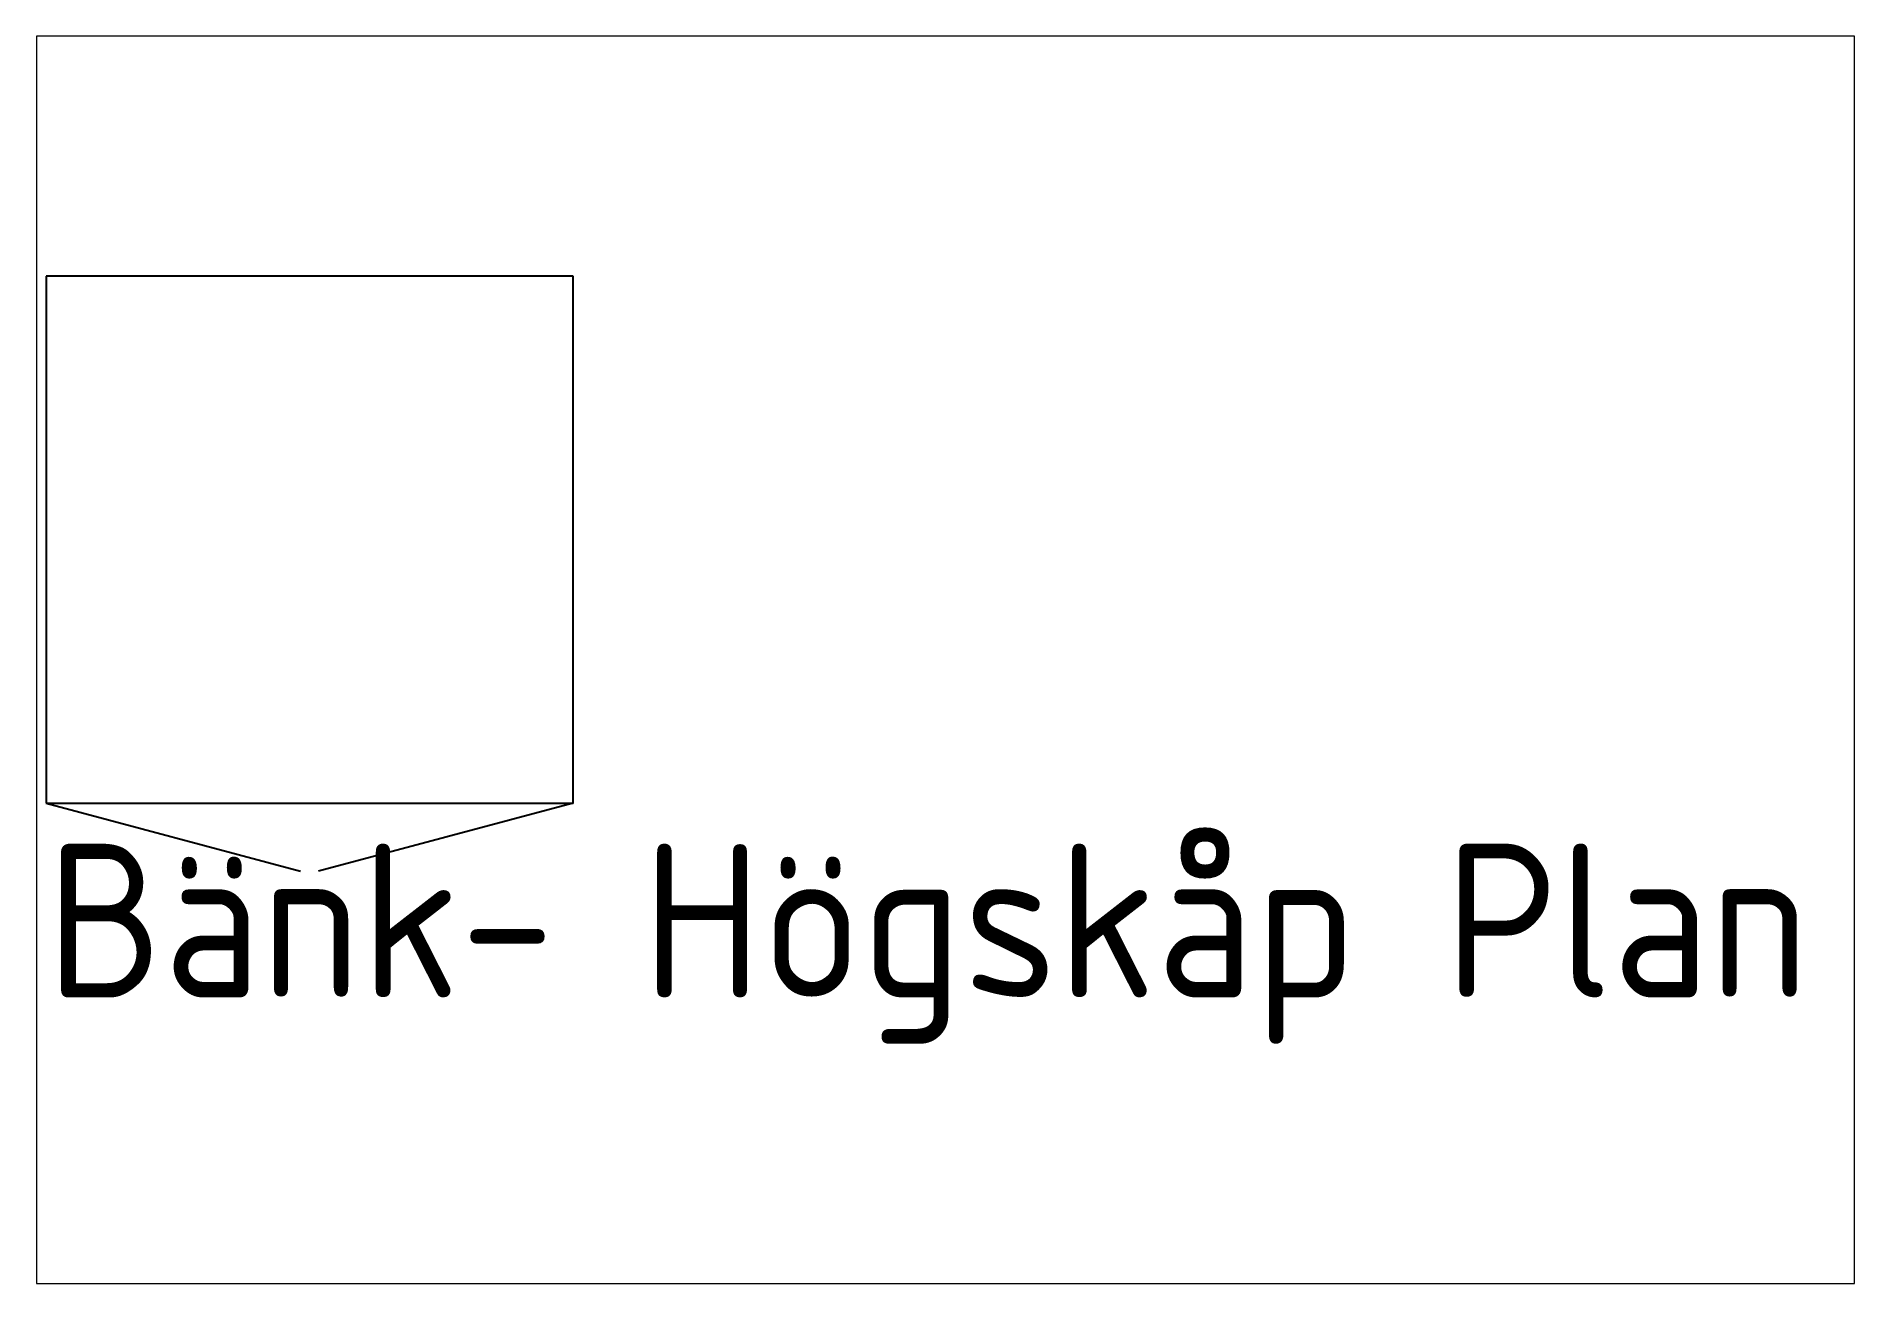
# Paper-space layout 'Layout1' of a CAD drawing. Header units: millimetres. Extents: x 29 to 260, y 20 to 178.
# The model-space entities are those that its viewports show. They can reach past a viewport. Long polylines and large blocks are cut down to what shows.
import ezdxf

# ---------------------------------------------------------------- set-up
doc = ezdxf.new("R2010")
doc.units = ezdxf.units.MM
doc.header["$LTSCALE"] = 50
doc.styles.add('ISO', font='isocp.shx')

# ---------------------------------------------------------------- blocks, each defined once
blk = doc.blocks.new('*U8')
at = {"linetype": 'ByBlock'}
for p, q in [((-84.9, 0), (-84.9, -600)), ((515.1, 0), (-84.9, 0)), ((515.1, -600), (515.1, 0)), ((-84.9, -600), (515.1, -600))]:
    blk.add_line(p, q, dxfattribs=at)
for p, q in [((-84.9, -600), (204.9, -677.6)), ((515.1, -600), (225.3, -677.6))]:
    blk.add_line(p, q)

msp = doc.modelspace()

# ---------------------------------------------------------------- block references
at = {"ltscale": 0.5}
msp.add_blockref('*U8', (84.9, 874.2), dxfattribs=at)

# ---------------------------------------------------------------- texts
at = {"insert": (0.1, 227.9), "char_height": 175, "width": 2096.889, "attachment_point": 1, "style": 'ISO'}
msp.add_mtext('Bänk- Högskåp Plan', dxfattribs=at)

psp = doc.layouts.get("Layout1")

# ---------------------------------------------------------------- viewports
at = {"layer": '0'}
psp.add_viewport(center=(144.23, 98.98), size=(230.77, 158.3605), view_center_point=(1024, 437.12), view_height=1420.4891, dxfattribs=at)

doc.saveas('drawing.dxf')
